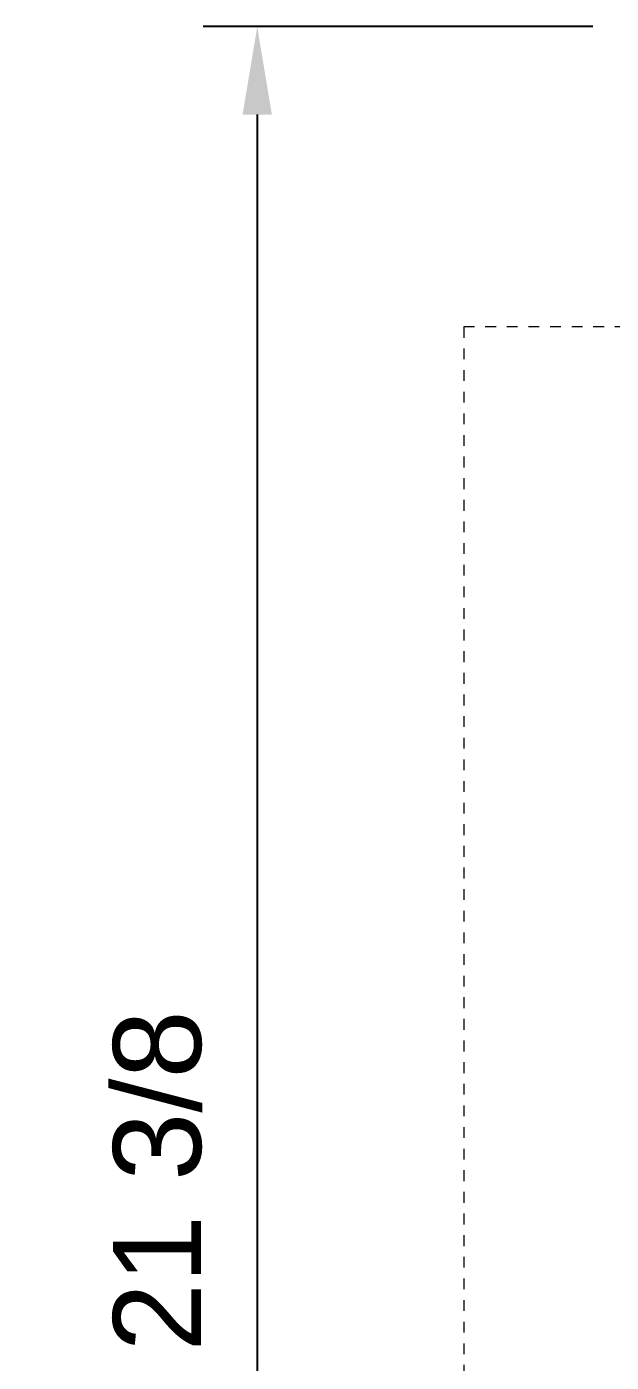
# Model space of a CAD drawing. Header units: inches. Extents: x -6 to 95, y -2 to 61.
# Drawn here: x -3.73 to 1.67, y 10.37 to 22.72 of the extents above; entities that cross this region are included whole.
import ezdxf

# ---------------------------------------------------------------- set-up
doc = ezdxf.new("R2010")
doc.units = ezdxf.units.IN
doc.linetypes.add('HIDDEN', pattern=[1.905, 1.27, -0.635])
doc.layers.add('ZANO_R_przerywana', color=250, linetype='HIDDEN', lineweight=0)
doc.layers.add('ZANO_W', color=1, linetype='Continuous', lineweight=0)
doc.styles.get("Standard").update_dxf_attribs({"font": 'arial.ttf'})
doc.dimstyles.new('amerykanie', dxfattribs={"dimtxt": 50, "dimasz": 50, "dimexe": 0.5, "dimexo": 0.5, "dimgap": 1, "dimtad": 1, "dimdec": 0, "dimzin": 0, "dimlunit": 5, "dimtxsty": 'Standard', "dimcen": 0.09, "dimclrd": 1, "dimclre": 1, "dimclrt": 1, "dimazin": 0, "dimtfac": 1, "dimtdec": 0, "dimtmove": 0, "dimatfit": 3, "dimfxl": 1, "dimtzin": 0, "dimarcsym": 1})

# ---------------------------------------------------------------- blocks, each defined once
blk = doc.blocks.new('*D355')
at = {"layer": 'ZANO_W', "color": 1, "lineweight": -2}
for p, q in [((1.504, 22.719), (-2.101, 22.719)), ((-1.601, 21.906), (-1.601, 2.184)), ((1.504, 1.372), (-2.101, 1.372))]:
    blk.add_line(p, q, dxfattribs=at)
at = {"layer": 'ZANO_W', "color": 1}
for points in [[(-1.466, 21.906), (-1.737, 21.906), (-1.601, 22.719)], [(-1.737, 2.184), (-1.466, 2.184), (-1.601, 1.372)]]:
    blk.add_solid(points, dxfattribs=at)
at = {"layer": 'ZANO_W', "color": 1, "insert": (-2.522, 12.045), "char_height": 0.8125, "attachment_point": 5, "rotation": 90}
blk.add_mtext('21 3/8', dxfattribs=at)

msp = doc.modelspace()

# ---------------------------------------------------------------- linework, layer by layer
at = {"layer": 'ZANO_R_przerywana', "ltscale": 0.05}
for p, q in [((1.80718, 19.94271), (0.31033, 19.94271)), ((0.31033, 19.94271), (0.31033, 4.18636))]:
    msp.add_line(p, q, dxfattribs=at)

# ---------------------------------------------------------------- dimensions: what is measured, and where the dimension line sits
at = {"layer": 'ZANO_W'}
dim = msp.add_linear_dim(base=(-1.60137, 1.37161), p1=(2.00414, 22.71857), p2=(2.00414, 1.37161), angle=90, dimstyle='amerykanie', override={"dimtxt": 0.8125, "dimasz": 0.8125, "dimgap": 0.5, "dimdec": 4, "dimaunit": 1, "dimadec": 1, "dimtdec": 4, "dimtmove": 1, "dimfrac": 2}, dxfattribs=at)
dim.commit()
dim.dimension.update_dxf_attribs({"geometry": '*D355', "text_midpoint": (-2.52175, 12.04509)})

doc.saveas('drawing.dxf')
